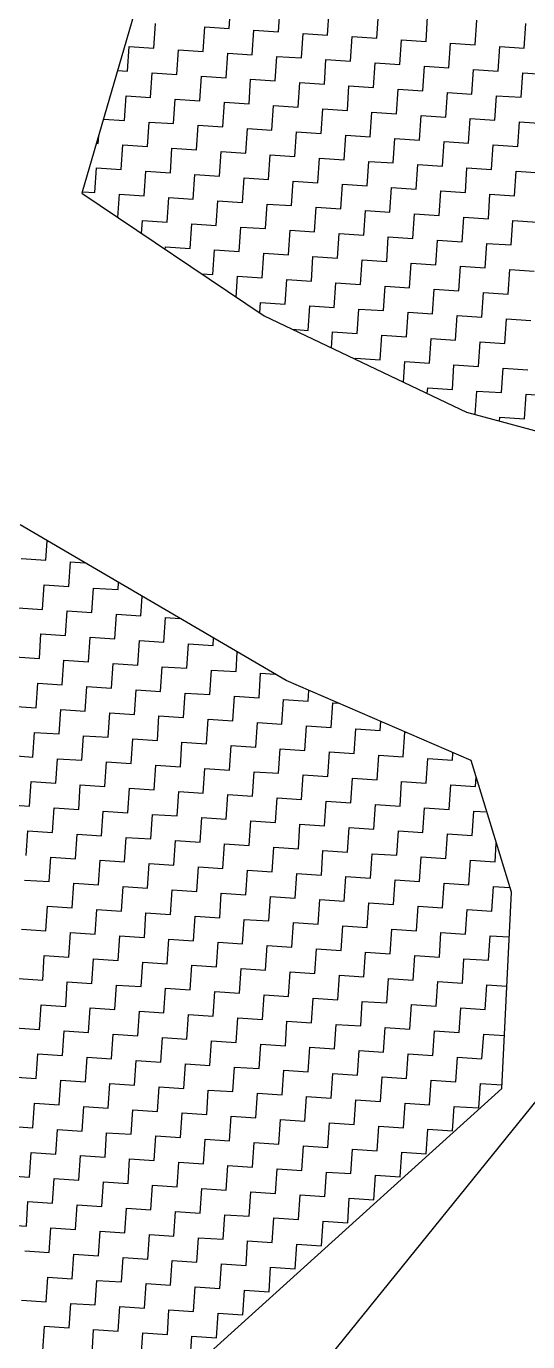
# Model space of a CAD drawing. Header units: metres. Extents: x 286068 to 287358, y 2005630 to 2007098.
# Drawn here: x 286794.9 to 286861, y 2005855.4 to 2006028.7 of the extents above; entities that cross this region are included whole.
import ezdxf

# ---------------------------------------------------------------- set-up
doc = ezdxf.new("R2010")
doc.units = ezdxf.units.M
doc.layers.add('POLY_HATCH', color=12, linetype='Continuous')
doc.layers.add('V_BOUND_LINE', color=7, linetype='Continuous')

msp = doc.modelspace()

# ---------------------------------------------------------------- linework, layer by layer
at = {"layer": 'POLY_HATCH'}
for p, q in [((286812.69, 2006042.78), (286802.2, 2006006.67)), ((286802.2, 2006006.67), (286826.22, 2005990.52)), ((286826.22, 2005990.52), (286852.89, 2005977.83)), ((286852.89, 2005977.83), (286866.81, 2005974.07)), ((286829.1, 2005942.47), (286794.04, 2005962.99)), ((286853.49, 2005931.95), (286829.1, 2005942.47)), ((286858.81, 2005914.61), (286853.49, 2005931.95)), ((286857.56, 2005888.74), (286858.81, 2005914.61)), ((286815.21, 2005850.51), (286857.56, 2005888.74))]:
    msp.add_line(p, q, dxfattribs=at)
at = {"layer": 'POLY_HATCH', "linetype": 'Continuous'}
for p, q in [((286821.62, 2006028.37), (286821.84, 2006031.62)), ((286828.11, 2006027.94), (286828.32, 2006031.19)), ((286834.59, 2006027.51), (286834.8, 2006030.75)), ((286841.07, 2006027.08), (286841.29, 2006030.32)), ((286811.68, 2006025.78), (286811.9, 2006029.02)), ((286818.16, 2006025.35), (286818.38, 2006028.59)), ((286818.38, 2006028.59), (286821.62, 2006028.37)), ((286847.56, 2006026.65), (286847.77, 2006029.89)), ((286854.04, 2006026.22), (286854.26, 2006029.46)), ((286860.52, 2006025.79), (286860.74, 2006029.03)), ((286824.65, 2006024.92), (286824.86, 2006028.16)), ((286824.86, 2006028.16), (286828.11, 2006027.94)), ((286831.13, 2006024.49), (286831.35, 2006027.73)), ((286831.35, 2006027.73), (286834.59, 2006027.51)), ((286837.62, 2006024.06), (286837.83, 2006027.3)), ((286837.83, 2006027.3), (286841.07, 2006027.08)), ((286844.1, 2006023.63), (286844.31, 2006026.87)), ((286844.31, 2006026.87), (286847.56, 2006026.65)), ((286808.22, 2006022.75), (286808.44, 2006025.99)), ((286808.44, 2006025.99), (286811.68, 2006025.78)), ((286814.71, 2006022.32), (286814.92, 2006025.56)), ((286814.92, 2006025.56), (286818.16, 2006025.35)), ((286821.19, 2006021.89), (286821.41, 2006025.13)), ((286821.41, 2006025.13), (286824.65, 2006024.92)), ((286850.58, 2006023.2), (286850.8, 2006026.44)), ((286850.8, 2006026.44), (286854.04, 2006026.22)), ((286857.07, 2006022.76), (286857.28, 2006026.01)), ((286857.28, 2006026.01), (286860.52, 2006025.79)), ((286827.68, 2006021.46), (286827.89, 2006024.7)), ((286827.89, 2006024.7), (286831.13, 2006024.49)), ((286834.16, 2006021.03), (286834.37, 2006024.27)), ((286834.37, 2006024.27), (286837.62, 2006024.06)), ((286840.64, 2006020.6), (286840.86, 2006023.84)), ((286840.86, 2006023.84), (286844.1, 2006023.63)), ((286847.13, 2006020.17), (286847.34, 2006023.41)), ((286847.34, 2006023.41), (286850.58, 2006023.2)), ((286806.9, 2006022.84), (286808.22, 2006022.75)), ((286811.25, 2006019.29), (286811.47, 2006022.54)), ((286811.47, 2006022.54), (286814.71, 2006022.32)), ((286817.73, 2006018.86), (286817.95, 2006022.11)), ((286817.95, 2006022.11), (286821.19, 2006021.89)), ((286824.22, 2006018.43), (286824.43, 2006021.68)), ((286824.43, 2006021.68), (286827.68, 2006021.46)), ((286853.61, 2006019.74), (286853.82, 2006022.98)), ((286853.82, 2006022.98), (286857.07, 2006022.76)), ((286860.09, 2006019.31), (286860.31, 2006022.55)), ((286860.31, 2006022.55), (286863.55, 2006022.33)), ((286830.7, 2006018), (286830.92, 2006021.24)), ((286830.92, 2006021.24), (286834.16, 2006021.03)), ((286837.19, 2006017.57), (286837.4, 2006020.81)), ((286837.4, 2006020.81), (286840.64, 2006020.6)), ((286843.67, 2006017.14), (286843.88, 2006020.38)), ((286843.88, 2006020.38), (286847.13, 2006020.17)), ((286850.15, 2006016.71), (286850.37, 2006019.95)), ((286850.37, 2006019.95), (286853.61, 2006019.74)), ((286807.79, 2006016.27), (286808.01, 2006019.51)), ((286808.01, 2006019.51), (286811.25, 2006019.29)), ((286814.28, 2006015.84), (286814.49, 2006019.08)), ((286814.49, 2006019.08), (286817.73, 2006018.86)), ((286820.76, 2006015.41), (286820.98, 2006018.65)), ((286820.98, 2006018.65), (286824.22, 2006018.43)), ((286827.24, 2006014.98), (286827.46, 2006018.22)), ((286827.46, 2006018.22), (286830.7, 2006018)), ((286856.64, 2006016.28), (286856.85, 2006019.52)), ((286856.85, 2006019.52), (286860.09, 2006019.31)), ((286805.04, 2006016.45), (286807.79, 2006016.27)), ((286833.73, 2006014.55), (286833.94, 2006017.79)), ((286833.94, 2006017.79), (286837.19, 2006017.57)), ((286840.21, 2006014.12), (286840.43, 2006017.36)), ((286840.43, 2006017.36), (286843.67, 2006017.14)), ((286846.7, 2006013.68), (286846.91, 2006016.93)), ((286846.91, 2006016.93), (286850.15, 2006016.71)), ((286853.18, 2006013.25), (286853.39, 2006016.5)), ((286853.39, 2006016.5), (286856.64, 2006016.28)), ((286810.82, 2006012.81), (286811.04, 2006016.05)), ((286811.04, 2006016.05), (286814.28, 2006015.84)), ((286817.3, 2006012.38), (286817.52, 2006015.62)), ((286817.52, 2006015.62), (286820.76, 2006015.41)), ((286823.79, 2006011.95), (286824, 2006015.19)), ((286824, 2006015.19), (286827.24, 2006014.98)), ((286830.27, 2006011.52), (286830.49, 2006014.76)), ((286830.49, 2006014.76), (286833.73, 2006014.55)), ((286859.66, 2006012.82), (286859.88, 2006016.07)), ((286859.88, 2006016.07), (286863.12, 2006015.85)), ((286804.11, 2006013.26), (286804.34, 2006013.24)), ((286804.34, 2006013.24), (286804.4, 2006014.25)), ((286807.36, 2006009.78), (286807.58, 2006013.03)), ((286807.58, 2006013.03), (286810.82, 2006012.81)), ((286836.75, 2006011.09), (286836.97, 2006014.33)), ((286836.97, 2006014.33), (286840.21, 2006014.12)), ((286843.24, 2006010.66), (286843.45, 2006013.9)), ((286843.45, 2006013.9), (286846.7, 2006013.68)), ((286849.72, 2006010.23), (286849.94, 2006013.47)), ((286849.94, 2006013.47), (286853.18, 2006013.25)), ((286856.21, 2006009.8), (286856.42, 2006013.04)), ((286856.42, 2006013.04), (286859.66, 2006012.82)), ((286813.85, 2006009.35), (286814.06, 2006012.6)), ((286814.06, 2006012.6), (286817.3, 2006012.38)), ((286820.33, 2006008.92), (286820.55, 2006012.16)), ((286820.55, 2006012.16), (286823.79, 2006011.95)), ((286826.81, 2006008.49), (286827.03, 2006011.73)), ((286827.03, 2006011.73), (286830.27, 2006011.52)), ((286833.3, 2006008.06), (286833.51, 2006011.3)), ((286833.51, 2006011.3), (286836.75, 2006011.09)), ((286803.91, 2006006.76), (286804.12, 2006010)), ((286804.12, 2006010), (286807.36, 2006009.78)), ((286810.39, 2006006.33), (286810.61, 2006009.57)), ((286810.61, 2006009.57), (286813.85, 2006009.35)), ((286839.78, 2006007.63), (286840, 2006010.87)), ((286840, 2006010.87), (286843.24, 2006010.66)), ((286846.27, 2006007.2), (286846.48, 2006010.44)), ((286846.48, 2006010.44), (286849.72, 2006010.23)), ((286852.75, 2006006.77), (286852.96, 2006010.01)), ((286852.96, 2006010.01), (286856.21, 2006009.8)), ((286859.23, 2006006.34), (286859.45, 2006009.58)), ((286859.45, 2006009.58), (286862.69, 2006009.37)), ((286816.87, 2006005.9), (286817.09, 2006009.14)), ((286817.09, 2006009.14), (286820.33, 2006008.92)), ((286823.36, 2006005.47), (286823.57, 2006008.71)), ((286823.57, 2006008.71), (286826.81, 2006008.49)), ((286829.84, 2006005.04), (286830.06, 2006008.28)), ((286830.06, 2006008.28), (286833.3, 2006008.06)), ((286836.32, 2006004.61), (286836.54, 2006007.85)), ((286836.54, 2006007.85), (286839.78, 2006007.63)), ((286802.26, 2006006.87), (286803.91, 2006006.76)), ((286806.94, 2006003.48), (286807.15, 2006006.54)), ((286807.15, 2006006.54), (286810.39, 2006006.33)), ((286813.42, 2006002.87), (286813.63, 2006006.11)), ((286813.63, 2006006.11), (286816.87, 2006005.9)), ((286842.81, 2006004.17), (286843.02, 2006007.42)), ((286843.02, 2006007.42), (286846.27, 2006007.2)), ((286849.29, 2006003.74), (286849.51, 2006006.99)), ((286849.51, 2006006.99), (286852.75, 2006006.77)), ((286855.78, 2006003.31), (286855.99, 2006006.56)), ((286855.99, 2006006.56), (286859.23, 2006006.34)), ((286819.9, 2006002.44), (286820.12, 2006005.68)), ((286820.12, 2006005.68), (286823.36, 2006005.47)), ((286826.38, 2006002.01), (286826.6, 2006005.25)), ((286826.6, 2006005.25), (286829.84, 2006005.04)), ((286832.87, 2006001.58), (286833.08, 2006004.82)), ((286833.08, 2006004.82), (286836.32, 2006004.61)), ((286839.35, 2006001.15), (286839.57, 2006004.39)), ((286839.57, 2006004.39), (286842.81, 2006004.17)), ((286810.06, 2006001.38), (286810.17, 2006003.08)), ((286810.17, 2006003.08), (286813.42, 2006002.87)), ((286816.44, 2005999.41), (286816.66, 2006002.65)), ((286816.66, 2006002.65), (286819.9, 2006002.44)), ((286845.83, 2006000.72), (286846.05, 2006003.96)), ((286846.05, 2006003.96), (286849.29, 2006003.74)), ((286852.32, 2006000.29), (286852.53, 2006003.53)), ((286852.53, 2006003.53), (286855.78, 2006003.31)), ((286858.8, 2005999.86), (286859.02, 2006003.1)), ((286859.02, 2006003.1), (286862.26, 2006002.88)), ((286822.93, 2005998.98), (286823.14, 2006002.22)), ((286823.14, 2006002.22), (286826.38, 2006002.01)), ((286829.41, 2005998.55), (286829.63, 2006001.79)), ((286829.63, 2006001.79), (286832.87, 2006001.58)), ((286835.89, 2005998.12), (286836.11, 2006001.36)), ((286836.11, 2006001.36), (286839.35, 2006001.15)), ((286842.38, 2005997.69), (286842.59, 2006000.93)), ((286842.59, 2006000.93), (286845.83, 2006000.72)), ((286813.18, 2005999.29), (286813.2, 2005999.63)), ((286813.2, 2005999.63), (286816.44, 2005999.41)), ((286819.47, 2005995.96), (286819.69, 2005999.2)), ((286819.69, 2005999.2), (286822.93, 2005998.98)), ((286848.86, 2005997.26), (286849.08, 2006000.5)), ((286849.08, 2006000.5), (286852.32, 2006000.29)), ((286855.35, 2005996.83), (286855.56, 2006000.07)), ((286855.56, 2006000.07), (286858.8, 2005999.86)), ((286825.95, 2005995.53), (286826.17, 2005998.77)), ((286826.17, 2005998.77), (286829.41, 2005998.55)), ((286832.44, 2005995.09), (286832.65, 2005998.34)), ((286832.65, 2005998.34), (286835.89, 2005998.12)), ((286838.92, 2005994.66), (286839.14, 2005997.91)), ((286839.14, 2005997.91), (286842.38, 2005997.69)), ((286845.4, 2005994.23), (286845.62, 2005997.48)), ((286845.62, 2005997.48), (286848.86, 2005997.26)), ((286817.99, 2005996.05), (286819.47, 2005995.96)), ((286822.53, 2005993), (286822.71, 2005995.74)), ((286822.71, 2005995.74), (286825.95, 2005995.53)), ((286851.89, 2005993.8), (286852.1, 2005997.05)), ((286852.1, 2005997.05), (286855.35, 2005996.83)), ((286858.37, 2005993.37), (286858.59, 2005996.61)), ((286858.59, 2005996.61), (286861.83, 2005996.4)), ((286828.98, 2005992.07), (286829.2, 2005995.31)), ((286829.2, 2005995.31), (286832.44, 2005995.09)), ((286835.46, 2005991.64), (286835.68, 2005994.88)), ((286835.68, 2005994.88), (286838.92, 2005994.66)), ((286841.95, 2005991.21), (286842.16, 2005994.45)), ((286842.16, 2005994.45), (286845.4, 2005994.23)), ((286848.43, 2005990.78), (286848.65, 2005994.02)), ((286848.65, 2005994.02), (286851.89, 2005993.8)), ((286825.65, 2005990.9), (286825.74, 2005992.28)), ((286825.74, 2005992.28), (286828.98, 2005992.07)), ((286854.91, 2005990.35), (286855.13, 2005993.59)), ((286855.13, 2005993.59), (286858.37, 2005993.37)), ((286832.01, 2005988.61), (286832.22, 2005991.85)), ((286832.22, 2005991.85), (286835.46, 2005991.64)), ((286838.49, 2005988.18), (286838.71, 2005991.42)), ((286838.71, 2005991.42), (286841.95, 2005991.21)), ((286844.97, 2005987.75), (286845.19, 2005990.99)), ((286845.19, 2005990.99), (286848.43, 2005990.78)), ((286851.46, 2005987.32), (286851.67, 2005990.56)), ((286851.67, 2005990.56), (286854.91, 2005990.35)), ((286829.93, 2005988.75), (286832.01, 2005988.61)), ((286857.94, 2005986.89), (286858.16, 2005990.13)), ((286858.16, 2005990.13), (286861.4, 2005989.92)), ((286835.11, 2005986.29), (286835.25, 2005988.4)), ((286835.25, 2005988.4), (286838.49, 2005988.18)), ((286841.52, 2005984.72), (286841.73, 2005987.97)), ((286841.73, 2005987.97), (286844.97, 2005987.75)), ((286848, 2005984.29), (286848.22, 2005987.54)), ((286848.22, 2005987.54), (286851.46, 2005987.32)), ((286854.48, 2005983.86), (286854.7, 2005987.1)), ((286854.7, 2005987.1), (286857.94, 2005986.89)), ((286838.27, 2005984.79), (286838.28, 2005984.94)), ((286838.28, 2005984.94), (286841.52, 2005984.72)), ((286844.58, 2005981.78), (286844.76, 2005984.51)), ((286844.76, 2005984.51), (286848, 2005984.29)), ((286851.03, 2005980.84), (286851.24, 2005984.08)), ((286851.24, 2005984.08), (286854.48, 2005983.86)), ((286857.51, 2005980.41), (286857.73, 2005983.65)), ((286857.73, 2005983.65), (286860.97, 2005983.43)), ((286847.73, 2005980.28), (286847.79, 2005981.05)), ((286847.79, 2005981.05), (286851.03, 2005980.84)), ((286854.06, 2005977.51), (286854.27, 2005980.62)), ((286854.27, 2005980.62), (286857.51, 2005980.41)), ((286860.54, 2005976.95), (286860.75, 2005980.19)), ((286860.75, 2005980.19), (286863.99, 2005979.98)), ((286857.26, 2005976.65), (286857.3, 2005977.16)), ((286857.3, 2005977.16), (286860.54, 2005976.95)), ((286797.44, 2005958.34), (286797.61, 2005960.9)), ((286794.19, 2005958.56), (286797.44, 2005958.34)), ((286800.46, 2005954.89), (286800.68, 2005958.13)), ((286800.68, 2005958.13), (286802.56, 2005958)), ((286797.01, 2005951.86), (286797.22, 2005955.1)), ((286797.22, 2005955.1), (286800.46, 2005954.89)), ((286803.49, 2005951.43), (286803.7, 2005954.67)), ((286803.7, 2005954.67), (286806.95, 2005954.46)), ((286806.95, 2005954.46), (286807.01, 2005955.4)), ((286809.97, 2005951), (286810.14, 2005953.56)), ((286793.76, 2005952.08), (286797.01, 2005951.86)), ((286800.03, 2005948.4), (286800.25, 2005951.65)), ((286800.25, 2005951.65), (286803.49, 2005951.43)), ((286806.52, 2005947.97), (286806.73, 2005951.22)), ((286806.73, 2005951.22), (286809.97, 2005951)), ((286813, 2005947.54), (286813.22, 2005950.79)), ((286813.22, 2005950.79), (286815.1, 2005950.66)), ((286796.58, 2005945.38), (286796.79, 2005948.62)), ((286796.79, 2005948.62), (286800.03, 2005948.4)), ((286803.06, 2005944.95), (286803.27, 2005948.19)), ((286803.27, 2005948.19), (286806.52, 2005947.97)), ((286809.54, 2005944.52), (286809.76, 2005947.76)), ((286809.76, 2005947.76), (286813, 2005947.54)), ((286816.03, 2005944.09), (286816.24, 2005947.33)), ((286816.24, 2005947.33), (286819.48, 2005947.11)), ((286819.48, 2005947.11), (286819.55, 2005948.06)), ((286793.33, 2005945.59), (286796.58, 2005945.38)), ((286822.51, 2005943.66), (286822.68, 2005946.22)), ((286799.6, 2005941.92), (286799.82, 2005945.16)), ((286799.82, 2005945.16), (286803.06, 2005944.95)), ((286806.09, 2005941.49), (286806.3, 2005944.73)), ((286806.3, 2005944.73), (286809.54, 2005944.52)), ((286812.57, 2005941.06), (286812.78, 2005944.3)), ((286812.78, 2005944.3), (286816.03, 2005944.09)), ((286819.05, 2005940.63), (286819.27, 2005943.87)), ((286819.27, 2005943.87), (286822.51, 2005943.66)), ((286796.15, 2005938.89), (286796.36, 2005942.14)), ((286796.36, 2005942.14), (286799.6, 2005941.92)), ((286825.54, 2005940.2), (286825.75, 2005943.44)), ((286825.75, 2005943.44), (286827.65, 2005943.31)), ((286802.63, 2005938.46), (286802.84, 2005941.71)), ((286802.84, 2005941.71), (286806.09, 2005941.49)), ((286809.11, 2005938.03), (286809.33, 2005941.27)), ((286809.33, 2005941.27), (286812.57, 2005941.06)), ((286815.6, 2005937.6), (286815.81, 2005940.84)), ((286815.81, 2005940.84), (286819.05, 2005940.63)), ((286822.08, 2005937.17), (286822.29, 2005940.41)), ((286822.29, 2005940.41), (286825.54, 2005940.2)), ((286832.02, 2005939.77), (286832.11, 2005941.16)), ((286792.9, 2005939.11), (286796.15, 2005938.89)), ((286799.17, 2005935.44), (286799.39, 2005938.68)), ((286799.39, 2005938.68), (286802.63, 2005938.46)), ((286828.56, 2005936.74), (286828.78, 2005939.98)), ((286828.78, 2005939.98), (286832.02, 2005939.77)), ((286835.05, 2005936.31), (286835.26, 2005939.55)), ((286835.26, 2005939.55), (286835.96, 2005939.51)), ((286805.66, 2005935.01), (286805.87, 2005938.25)), ((286805.87, 2005938.25), (286809.11, 2005938.03)), ((286812.14, 2005934.58), (286812.35, 2005937.82)), ((286812.35, 2005937.82), (286815.6, 2005937.6)), ((286818.62, 2005934.15), (286818.84, 2005937.39)), ((286818.84, 2005937.39), (286822.08, 2005937.17)), ((286825.11, 2005933.72), (286825.32, 2005936.96)), ((286825.32, 2005936.96), (286828.56, 2005936.74)), ((286841.53, 2005935.88), (286841.61, 2005937.07)), ((286795.71, 2005932.41), (286795.93, 2005935.65)), ((286795.93, 2005935.65), (286799.17, 2005935.44)), ((286802.2, 2005931.98), (286802.41, 2005935.22)), ((286802.41, 2005935.22), (286805.66, 2005935.01)), ((286831.59, 2005933.28), (286831.81, 2005936.53)), ((286831.81, 2005936.53), (286835.05, 2005936.31)), ((286838.07, 2005932.85), (286838.29, 2005936.1)), ((286838.29, 2005936.1), (286841.53, 2005935.88)), ((286844.56, 2005932.42), (286844.77, 2005935.67)), ((286844.77, 2005935.67), (286844.88, 2005935.66)), ((286808.68, 2005931.55), (286808.9, 2005934.79)), ((286808.9, 2005934.79), (286812.14, 2005934.58)), ((286815.17, 2005931.12), (286815.38, 2005934.36)), ((286815.38, 2005934.36), (286818.62, 2005934.15)), ((286821.65, 2005930.69), (286821.86, 2005933.93)), ((286821.86, 2005933.93), (286825.11, 2005933.72)), ((286828.13, 2005930.26), (286828.35, 2005933.5)), ((286828.35, 2005933.5), (286831.59, 2005933.28)), ((286792.47, 2005932.63), (286795.71, 2005932.41)), ((286798.74, 2005928.95), (286798.96, 2005932.19)), ((286798.96, 2005932.19), (286802.2, 2005931.98)), ((286805.23, 2005928.52), (286805.44, 2005931.76)), ((286805.44, 2005931.76), (286808.68, 2005931.55)), ((286834.62, 2005929.83), (286834.83, 2005933.07)), ((286834.83, 2005933.07), (286838.07, 2005932.85)), ((286841.1, 2005929.4), (286841.32, 2005932.64)), ((286841.32, 2005932.64), (286844.56, 2005932.42)), ((286847.58, 2005928.97), (286847.8, 2005932.21)), ((286847.8, 2005932.21), (286851.04, 2005931.99)), ((286851.04, 2005931.99), (286851.11, 2005932.98)), ((286811.71, 2005928.09), (286811.92, 2005931.33)), ((286811.92, 2005931.33), (286815.17, 2005931.12)), ((286818.19, 2005927.66), (286818.41, 2005930.9)), ((286818.41, 2005930.9), (286821.65, 2005930.69)), ((286824.68, 2005927.23), (286824.89, 2005930.47)), ((286824.89, 2005930.47), (286828.13, 2005930.26)), ((286831.16, 2005926.8), (286831.37, 2005930.04)), ((286831.37, 2005930.04), (286834.62, 2005929.83)), ((286795.28, 2005925.93), (286795.5, 2005929.17)), ((286795.5, 2005929.17), (286798.74, 2005928.95)), ((286801.77, 2005925.5), (286801.98, 2005928.74)), ((286801.98, 2005928.74), (286805.23, 2005928.52)), ((286808.25, 2005925.07), (286808.47, 2005928.31)), ((286808.47, 2005928.31), (286811.71, 2005928.09)), ((286837.64, 2005926.37), (286837.86, 2005929.61)), ((286837.86, 2005929.61), (286841.1, 2005929.4)), ((286844.13, 2005925.94), (286844.34, 2005929.18)), ((286844.34, 2005929.18), (286847.58, 2005928.97)), ((286850.61, 2005925.51), (286850.83, 2005928.75)), ((286850.83, 2005928.75), (286854.07, 2005928.54)), ((286854.07, 2005928.54), (286854.15, 2005929.79)), ((286814.74, 2005924.64), (286814.95, 2005927.88)), ((286814.95, 2005927.88), (286818.19, 2005927.66)), ((286821.22, 2005924.2), (286821.43, 2005927.45)), ((286821.43, 2005927.45), (286824.68, 2005927.23)), ((286827.7, 2005923.77), (286827.92, 2005927.02)), ((286827.92, 2005927.02), (286831.16, 2005926.8)), ((286834.19, 2005923.34), (286834.4, 2005926.59)), ((286834.4, 2005926.59), (286837.64, 2005926.37)), ((286792.04, 2005926.14), (286795.28, 2005925.93)), ((286798.31, 2005922.47), (286798.53, 2005925.71)), ((286798.53, 2005925.71), (286801.77, 2005925.5)), ((286804.79, 2005922.04), (286805.01, 2005925.28)), ((286805.01, 2005925.28), (286808.25, 2005925.07)), ((286811.28, 2005921.61), (286811.49, 2005924.85)), ((286811.49, 2005924.85), (286814.74, 2005924.64)), ((286840.67, 2005922.91), (286840.89, 2005926.16)), ((286840.89, 2005926.16), (286844.13, 2005925.94)), ((286847.15, 2005922.48), (286847.37, 2005925.73)), ((286847.37, 2005925.73), (286850.61, 2005925.51)), ((286853.64, 2005922.05), (286853.85, 2005925.29)), ((286853.85, 2005925.29), (286855.56, 2005925.18)), ((286817.76, 2005921.18), (286817.98, 2005924.42)), ((286817.98, 2005924.42), (286821.22, 2005924.2)), ((286824.25, 2005920.75), (286824.46, 2005923.99)), ((286824.46, 2005923.99), (286827.7, 2005923.77)), ((286830.73, 2005920.32), (286830.94, 2005923.56)), ((286830.94, 2005923.56), (286834.19, 2005923.34)), ((286837.21, 2005919.89), (286837.43, 2005923.13)), ((286837.43, 2005923.13), (286840.67, 2005922.91)), ((286794.85, 2005919.44), (286795.07, 2005922.68)), ((286795.07, 2005922.68), (286798.31, 2005922.47)), ((286801.34, 2005919.01), (286801.55, 2005922.25)), ((286801.55, 2005922.25), (286804.79, 2005922.04)), ((286807.82, 2005918.58), (286808.04, 2005921.82)), ((286808.04, 2005921.82), (286811.28, 2005921.61)), ((286814.3, 2005918.15), (286814.52, 2005921.39)), ((286814.52, 2005921.39), (286817.76, 2005921.18)), ((286843.7, 2005919.46), (286843.91, 2005922.7)), ((286843.91, 2005922.7), (286847.15, 2005922.48)), ((286850.18, 2005919.03), (286850.4, 2005922.27)), ((286850.4, 2005922.27), (286853.64, 2005922.05)), ((286820.79, 2005917.72), (286821, 2005920.96)), ((286821, 2005920.96), (286824.25, 2005920.75)), ((286827.27, 2005917.29), (286827.49, 2005920.53)), ((286827.49, 2005920.53), (286830.73, 2005920.32)), ((286833.76, 2005916.86), (286833.97, 2005920.1)), ((286833.97, 2005920.1), (286837.21, 2005919.89)), ((286840.24, 2005916.43), (286840.45, 2005919.67)), ((286840.45, 2005919.67), (286843.7, 2005919.46)), ((286856.66, 2005918.6), (286856.83, 2005921.07)), ((286797.88, 2005915.99), (286798.1, 2005919.23)), ((286798.1, 2005919.23), (286801.34, 2005919.01)), ((286804.36, 2005915.56), (286804.58, 2005918.8)), ((286804.58, 2005918.8), (286807.82, 2005918.58)), ((286810.85, 2005915.12), (286811.06, 2005918.37)), ((286811.06, 2005918.37), (286814.3, 2005918.15)), ((286817.33, 2005914.69), (286817.55, 2005917.94)), ((286817.55, 2005917.94), (286820.79, 2005917.72)), ((286846.72, 2005916), (286846.94, 2005919.24)), ((286846.94, 2005919.24), (286850.18, 2005919.03)), ((286853.21, 2005915.57), (286853.42, 2005918.81)), ((286853.42, 2005918.81), (286856.66, 2005918.6)), ((286794.64, 2005916.2), (286797.88, 2005915.99)), ((286823.82, 2005914.26), (286824.03, 2005917.51)), ((286824.03, 2005917.51), (286827.27, 2005917.29)), ((286830.3, 2005913.83), (286830.51, 2005917.08)), ((286830.51, 2005917.08), (286833.76, 2005916.86)), ((286836.78, 2005913.4), (286837, 2005916.65)), ((286837, 2005916.65), (286840.24, 2005916.43)), ((286843.27, 2005912.97), (286843.48, 2005916.21)), ((286843.48, 2005916.21), (286846.72, 2005916)), ((286800.91, 2005912.53), (286801.12, 2005915.77)), ((286801.12, 2005915.77), (286804.36, 2005915.56)), ((286807.39, 2005912.1), (286807.61, 2005915.34)), ((286807.61, 2005915.34), (286810.85, 2005915.12)), ((286813.87, 2005911.67), (286814.09, 2005914.91)), ((286814.09, 2005914.91), (286817.33, 2005914.69)), ((286820.36, 2005911.24), (286820.57, 2005914.48)), ((286820.57, 2005914.48), (286823.82, 2005914.26)), ((286849.75, 2005912.54), (286849.97, 2005915.78)), ((286849.97, 2005915.78), (286853.21, 2005915.57)), ((286856.23, 2005912.11), (286856.45, 2005915.35)), ((286856.45, 2005915.35), (286858.63, 2005915.21)), ((286797.45, 2005909.5), (286797.67, 2005912.74)), ((286797.67, 2005912.74), (286800.91, 2005912.53)), ((286826.84, 2005910.81), (286827.06, 2005914.05)), ((286827.06, 2005914.05), (286830.3, 2005913.83)), ((286833.33, 2005910.38), (286833.54, 2005913.62)), ((286833.54, 2005913.62), (286836.78, 2005913.4)), ((286839.81, 2005909.95), (286840.02, 2005913.19)), ((286840.02, 2005913.19), (286843.27, 2005912.97)), ((286846.29, 2005909.52), (286846.51, 2005912.76)), ((286846.51, 2005912.76), (286849.75, 2005912.54)), ((286803.93, 2005909.07), (286804.15, 2005912.31)), ((286804.15, 2005912.31), (286807.39, 2005912.1)), ((286810.42, 2005908.64), (286810.63, 2005911.88)), ((286810.63, 2005911.88), (286813.87, 2005911.67)), ((286816.9, 2005908.21), (286817.12, 2005911.45)), ((286817.12, 2005911.45), (286820.36, 2005911.24)), ((286823.38, 2005907.78), (286823.6, 2005911.02)), ((286823.6, 2005911.02), (286826.84, 2005910.81)), ((286852.78, 2005909.09), (286852.99, 2005912.33)), ((286852.99, 2005912.33), (286856.23, 2005912.11)), ((286794.21, 2005909.72), (286797.45, 2005909.5)), ((286800.48, 2005906.05), (286800.69, 2005909.29)), ((286800.69, 2005909.29), (286803.93, 2005909.07)), ((286829.87, 2005907.35), (286830.08, 2005910.59)), ((286830.08, 2005910.59), (286833.33, 2005910.38)), ((286836.35, 2005906.92), (286836.57, 2005910.16)), ((286836.57, 2005910.16), (286839.81, 2005909.95)), ((286842.84, 2005906.49), (286843.05, 2005909.73)), ((286843.05, 2005909.73), (286846.29, 2005909.52)), ((286849.32, 2005906.06), (286849.53, 2005909.3)), ((286849.53, 2005909.3), (286852.78, 2005909.09)), ((286806.96, 2005905.61), (286807.18, 2005908.86)), ((286807.18, 2005908.86), (286810.42, 2005908.64)), ((286813.44, 2005905.18), (286813.66, 2005908.43)), ((286813.66, 2005908.43), (286816.9, 2005908.21)), ((286819.93, 2005904.75), (286820.14, 2005908)), ((286820.14, 2005908), (286823.38, 2005907.78)), ((286826.41, 2005904.32), (286826.63, 2005907.57)), ((286826.63, 2005907.57), (286829.87, 2005907.35)), ((286855.8, 2005905.63), (286856.02, 2005908.87)), ((286856.02, 2005908.87), (286858.52, 2005908.7)), ((286797.02, 2005903.02), (286797.23, 2005906.26)), ((286797.23, 2005906.26), (286800.48, 2005906.05)), ((286803.5, 2005902.59), (286803.72, 2005905.83)), ((286803.72, 2005905.83), (286806.96, 2005905.61)), ((286832.9, 2005903.89), (286833.11, 2005907.13)), ((286833.11, 2005907.13), (286836.35, 2005906.92)), ((286839.38, 2005903.46), (286839.59, 2005906.7)), ((286839.59, 2005906.7), (286842.84, 2005906.49)), ((286845.86, 2005903.03), (286846.08, 2005906.27)), ((286846.08, 2005906.27), (286849.32, 2005906.06)), ((286852.35, 2005902.6), (286852.56, 2005905.84)), ((286852.56, 2005905.84), (286855.8, 2005905.63)), ((286809.99, 2005902.16), (286810.2, 2005905.4)), ((286810.2, 2005905.4), (286813.44, 2005905.18)), ((286816.47, 2005901.73), (286816.69, 2005904.97)), ((286816.69, 2005904.97), (286819.93, 2005904.75)), ((286822.95, 2005901.3), (286823.17, 2005904.54)), ((286823.17, 2005904.54), (286826.41, 2005904.32)), ((286829.44, 2005900.87), (286829.65, 2005904.11)), ((286829.65, 2005904.11), (286832.9, 2005903.89)), ((286793.78, 2005903.23), (286797.02, 2005903.02)), ((286800.05, 2005899.56), (286800.26, 2005902.8)), ((286800.26, 2005902.8), (286803.5, 2005902.59)), ((286806.53, 2005899.13), (286806.75, 2005902.37)), ((286806.75, 2005902.37), (286809.99, 2005902.16)), ((286835.92, 2005900.44), (286836.14, 2005903.68)), ((286836.14, 2005903.68), (286839.38, 2005903.46)), ((286842.41, 2005900.01), (286842.62, 2005903.25)), ((286842.62, 2005903.25), (286845.86, 2005903.03)), ((286848.89, 2005899.58), (286849.1, 2005902.82)), ((286849.1, 2005902.82), (286852.35, 2005902.6)), ((286855.37, 2005899.14), (286855.59, 2005902.39)), ((286855.59, 2005902.39), (286858.21, 2005902.21)), ((286813.01, 2005898.7), (286813.23, 2005901.94)), ((286813.23, 2005901.94), (286816.47, 2005901.73)), ((286819.5, 2005898.27), (286819.71, 2005901.51)), ((286819.71, 2005901.51), (286822.95, 2005901.3)), ((286825.98, 2005897.84), (286826.2, 2005901.08)), ((286826.2, 2005901.08), (286829.44, 2005900.87)), ((286832.46, 2005897.41), (286832.68, 2005900.65)), ((286832.68, 2005900.65), (286835.92, 2005900.44)), ((286796.59, 2005896.53), (286796.8, 2005899.78)), ((286796.8, 2005899.78), (286800.05, 2005899.56)), ((286803.07, 2005896.1), (286803.29, 2005899.35)), ((286803.29, 2005899.35), (286806.53, 2005899.13)), ((286809.56, 2005895.67), (286809.77, 2005898.92)), ((286809.77, 2005898.92), (286813.01, 2005898.7)), ((286838.95, 2005896.98), (286839.16, 2005900.22)), ((286839.16, 2005900.22), (286842.41, 2005900.01)), ((286845.43, 2005896.55), (286845.65, 2005899.79)), ((286845.65, 2005899.79), (286848.89, 2005899.58)), ((286851.92, 2005896.12), (286852.13, 2005899.36)), ((286852.13, 2005899.36), (286855.37, 2005899.14)), ((286816.04, 2005895.24), (286816.26, 2005898.49)), ((286816.26, 2005898.49), (286819.5, 2005898.27)), ((286822.52, 2005894.81), (286822.74, 2005898.06)), ((286822.74, 2005898.06), (286825.98, 2005897.84)), ((286829.01, 2005894.38), (286829.22, 2005897.62)), ((286829.22, 2005897.62), (286832.46, 2005897.41)), ((286835.49, 2005893.95), (286835.71, 2005897.19)), ((286835.71, 2005897.19), (286838.95, 2005896.98)), ((286793.35, 2005896.75), (286796.59, 2005896.53)), ((286799.62, 2005893.08), (286799.83, 2005896.32)), ((286799.83, 2005896.32), (286803.07, 2005896.1)), ((286806.1, 2005892.65), (286806.31, 2005895.89)), ((286806.31, 2005895.89), (286809.56, 2005895.67)), ((286812.58, 2005892.22), (286812.8, 2005895.46)), ((286812.8, 2005895.46), (286816.04, 2005895.24)), ((286841.97, 2005893.52), (286842.19, 2005896.76)), ((286842.19, 2005896.76), (286845.43, 2005896.55)), ((286848.46, 2005893.09), (286848.67, 2005896.33)), ((286848.67, 2005896.33), (286851.92, 2005896.12)), ((286854.94, 2005892.66), (286855.16, 2005895.9)), ((286855.16, 2005895.9), (286857.9, 2005895.72)), ((286819.07, 2005891.79), (286819.28, 2005895.03)), ((286819.28, 2005895.03), (286822.52, 2005894.81)), ((286825.55, 2005891.36), (286825.77, 2005894.6)), ((286825.77, 2005894.6), (286829.01, 2005894.38)), ((286832.03, 2005890.93), (286832.25, 2005894.17)), ((286832.25, 2005894.17), (286835.49, 2005893.95)), ((286838.52, 2005890.5), (286838.73, 2005893.74)), ((286838.73, 2005893.74), (286841.97, 2005893.52)), ((286796.16, 2005890.05), (286796.37, 2005893.29)), ((286796.37, 2005893.29), (286799.62, 2005893.08)), ((286802.64, 2005889.62), (286802.86, 2005892.86)), ((286802.86, 2005892.86), (286806.1, 2005892.65)), ((286809.13, 2005889.19), (286809.34, 2005892.43)), ((286809.34, 2005892.43), (286812.58, 2005892.22)), ((286815.61, 2005888.76), (286815.83, 2005892)), ((286815.83, 2005892), (286819.07, 2005891.79)), ((286845, 2005890.06), (286845.22, 2005893.31)), ((286845.22, 2005893.31), (286848.46, 2005893.09)), ((286851.49, 2005889.63), (286851.7, 2005892.88)), ((286851.7, 2005892.88), (286854.94, 2005892.66)), ((286792.92, 2005890.27), (286796.16, 2005890.05)), ((286822.09, 2005888.33), (286822.31, 2005891.57)), ((286822.31, 2005891.57), (286825.55, 2005891.36)), ((286828.58, 2005887.9), (286828.79, 2005891.14)), ((286828.79, 2005891.14), (286832.03, 2005890.93)), ((286835.06, 2005887.47), (286835.28, 2005890.71)), ((286835.28, 2005890.71), (286838.52, 2005890.5)), ((286841.54, 2005887.04), (286841.76, 2005890.28)), ((286841.76, 2005890.28), (286845, 2005890.06)), ((286799.19, 2005886.59), (286799.4, 2005889.84)), ((286799.4, 2005889.84), (286802.64, 2005889.62)), ((286805.67, 2005886.16), (286805.88, 2005889.41)), ((286805.88, 2005889.41), (286809.13, 2005889.19)), ((286812.15, 2005885.73), (286812.37, 2005888.98)), ((286812.37, 2005888.98), (286815.61, 2005888.76)), ((286818.64, 2005885.3), (286818.85, 2005888.54)), ((286818.85, 2005888.54), (286822.09, 2005888.33)), ((286848.03, 2005886.61), (286848.24, 2005889.85)), ((286848.24, 2005889.85), (286851.49, 2005889.63)), ((286854.51, 2005886.18), (286854.73, 2005889.42)), ((286854.73, 2005889.42), (286857.58, 2005889.23)), ((286795.73, 2005883.57), (286795.94, 2005886.81)), ((286795.94, 2005886.81), (286799.19, 2005886.59)), ((286825.12, 2005884.87), (286825.34, 2005888.11)), ((286825.34, 2005888.11), (286828.58, 2005887.9)), ((286831.6, 2005884.44), (286831.82, 2005887.68)), ((286831.82, 2005887.68), (286835.06, 2005887.47)), ((286838.09, 2005884.01), (286838.3, 2005887.25)), ((286838.3, 2005887.25), (286841.54, 2005887.04)), ((286844.57, 2005883.58), (286844.79, 2005886.82)), ((286844.79, 2005886.82), (286848.03, 2005886.61)), ((286802.21, 2005883.14), (286802.43, 2005886.38)), ((286802.43, 2005886.38), (286805.67, 2005886.16)), ((286808.7, 2005882.71), (286808.91, 2005885.95)), ((286808.91, 2005885.95), (286812.15, 2005885.73)), ((286815.18, 2005882.28), (286815.39, 2005885.52)), ((286815.39, 2005885.52), (286818.64, 2005885.3)), ((286821.66, 2005881.85), (286821.88, 2005885.09)), ((286821.88, 2005885.09), (286825.12, 2005884.87)), ((286851.05, 2005883.15), (286851.27, 2005886.39)), ((286851.27, 2005886.39), (286854.51, 2005886.18)), ((286792.49, 2005883.78), (286795.73, 2005883.57)), ((286798.76, 2005880.11), (286798.97, 2005883.35)), ((286798.97, 2005883.35), (286802.21, 2005883.14)), ((286828.15, 2005881.42), (286828.36, 2005884.66)), ((286828.36, 2005884.66), (286831.6, 2005884.44)), ((286834.63, 2005880.99), (286834.85, 2005884.23)), ((286834.85, 2005884.23), (286838.09, 2005884.01)), ((286841.11, 2005880.55), (286841.33, 2005883.8)), ((286841.33, 2005883.8), (286844.57, 2005883.58)), ((286847.6, 2005880.12), (286847.81, 2005883.37)), ((286847.81, 2005883.37), (286851.05, 2005883.15)), ((286805.24, 2005879.68), (286805.45, 2005882.92)), ((286805.45, 2005882.92), (286808.7, 2005882.71)), ((286811.72, 2005879.25), (286811.94, 2005882.49)), ((286811.94, 2005882.49), (286815.18, 2005882.28)), ((286818.21, 2005878.82), (286818.42, 2005882.06)), ((286818.42, 2005882.06), (286821.66, 2005881.85)), ((286824.69, 2005878.39), (286824.9, 2005881.63)), ((286824.9, 2005881.63), (286828.15, 2005881.42)), ((286795.3, 2005877.08), (286795.51, 2005880.33)), ((286795.51, 2005880.33), (286798.76, 2005880.11)), ((286801.78, 2005876.65), (286802, 2005879.9)), ((286802, 2005879.9), (286805.24, 2005879.68)), ((286831.17, 2005877.96), (286831.39, 2005881.2)), ((286831.39, 2005881.2), (286834.63, 2005880.99)), ((286837.66, 2005877.53), (286837.87, 2005880.77)), ((286837.87, 2005880.77), (286841.11, 2005880.55)), ((286844.14, 2005877.1), (286844.36, 2005880.34)), ((286844.36, 2005880.34), (286847.6, 2005880.12)), ((286808.27, 2005876.22), (286808.48, 2005879.46)), ((286808.48, 2005879.46), (286811.72, 2005879.25)), ((286814.75, 2005875.79), (286814.96, 2005879.03)), ((286814.96, 2005879.03), (286818.21, 2005878.82)), ((286821.23, 2005875.36), (286821.45, 2005878.6)), ((286821.45, 2005878.6), (286824.69, 2005878.39)), ((286827.72, 2005874.93), (286827.93, 2005878.17)), ((286827.93, 2005878.17), (286831.17, 2005877.96)), ((286792.06, 2005877.3), (286795.3, 2005877.08)), ((286798.32, 2005873.63), (286798.54, 2005876.87)), ((286798.54, 2005876.87), (286801.78, 2005876.65)), ((286804.81, 2005873.2), (286805.02, 2005876.44)), ((286805.02, 2005876.44), (286808.27, 2005876.22)), ((286834.2, 2005874.5), (286834.42, 2005877.74)), ((286834.42, 2005877.74), (286837.66, 2005877.53)), ((286840.68, 2005874.07), (286840.9, 2005877.31)), ((286840.9, 2005877.31), (286844.14, 2005877.1)), ((286811.29, 2005872.77), (286811.51, 2005876.01)), ((286811.51, 2005876.01), (286814.75, 2005875.79)), ((286817.78, 2005872.34), (286817.99, 2005875.58)), ((286817.99, 2005875.58), (286821.23, 2005875.36)), ((286824.26, 2005871.91), (286824.47, 2005875.15)), ((286824.47, 2005875.15), (286827.72, 2005874.93)), ((286830.74, 2005871.47), (286830.96, 2005874.72)), ((286830.96, 2005874.72), (286834.2, 2005874.5)), ((286794.87, 2005870.6), (286795.08, 2005873.84)), ((286795.08, 2005873.84), (286798.32, 2005873.63)), ((286801.35, 2005870.17), (286801.57, 2005873.41)), ((286801.57, 2005873.41), (286804.81, 2005873.2)), ((286807.83, 2005869.74), (286808.05, 2005872.98)), ((286808.05, 2005872.98), (286811.29, 2005872.77)), ((286837.23, 2005871.04), (286837.44, 2005874.29)), ((286837.44, 2005874.29), (286840.68, 2005874.07)), ((286814.32, 2005869.31), (286814.53, 2005872.55)), ((286814.53, 2005872.55), (286817.78, 2005872.34)), ((286820.8, 2005868.88), (286821.02, 2005872.12)), ((286821.02, 2005872.12), (286824.26, 2005871.91)), ((286827.29, 2005868.45), (286827.5, 2005871.69)), ((286827.5, 2005871.69), (286830.74, 2005871.47)), ((286833.77, 2005868.02), (286833.98, 2005871.26)), ((286833.98, 2005871.26), (286837.23, 2005871.04)), ((286791.63, 2005870.82), (286794.87, 2005870.6)), ((286797.89, 2005867.14), (286798.11, 2005870.38)), ((286798.11, 2005870.38), (286801.35, 2005870.17)), ((286804.38, 2005866.71), (286804.59, 2005869.95)), ((286804.59, 2005869.95), (286807.83, 2005869.74)), ((286810.86, 2005866.28), (286811.08, 2005869.52)), ((286811.08, 2005869.52), (286814.32, 2005869.31)), ((286817.35, 2005865.85), (286817.56, 2005869.09)), ((286817.56, 2005869.09), (286820.8, 2005868.88)), ((286823.83, 2005865.42), (286824.04, 2005868.66)), ((286824.04, 2005868.66), (286827.29, 2005868.45)), ((286830.31, 2005864.99), (286830.53, 2005868.23)), ((286830.53, 2005868.23), (286833.77, 2005868.02)), ((286794.65, 2005867.36), (286797.89, 2005867.14)), ((286800.92, 2005863.69), (286801.14, 2005866.93)), ((286801.14, 2005866.93), (286804.38, 2005866.71)), ((286807.4, 2005863.26), (286807.62, 2005866.5)), ((286807.62, 2005866.5), (286810.86, 2005866.28)), ((286813.89, 2005862.83), (286814.1, 2005866.07)), ((286814.1, 2005866.07), (286817.35, 2005865.85)), ((286820.37, 2005862.39), (286820.59, 2005865.64)), ((286820.59, 2005865.64), (286823.83, 2005865.42)), ((286826.86, 2005861.96), (286827.07, 2005865.21)), ((286827.07, 2005865.21), (286830.31, 2005864.99)), ((286797.46, 2005860.66), (286797.68, 2005863.9)), ((286797.68, 2005863.9), (286800.92, 2005863.69)), ((286803.95, 2005860.23), (286804.16, 2005863.47)), ((286804.16, 2005863.47), (286807.4, 2005863.26)), ((286810.43, 2005859.8), (286810.65, 2005863.04)), ((286810.65, 2005863.04), (286813.89, 2005862.83)), ((286816.91, 2005859.37), (286817.13, 2005862.61)), ((286817.13, 2005862.61), (286820.37, 2005862.39)), ((286794.22, 2005860.87), (286797.46, 2005860.66)), ((286823.4, 2005858.94), (286823.61, 2005862.18)), ((286823.61, 2005862.18), (286826.86, 2005861.96)), ((286800.49, 2005857.2), (286800.71, 2005860.44)), ((286800.71, 2005860.44), (286803.95, 2005860.23)), ((286806.97, 2005856.77), (286807.19, 2005860.01)), ((286807.19, 2005860.01), (286810.43, 2005859.8)), ((286813.46, 2005856.34), (286813.67, 2005859.58)), ((286813.67, 2005859.58), (286816.91, 2005859.37)), ((286819.94, 2005855.91), (286820.16, 2005859.15)), ((286820.16, 2005859.15), (286823.4, 2005858.94)), ((286797.03, 2005854.18), (286797.25, 2005857.42)), ((286797.25, 2005857.42), (286800.49, 2005857.2)), ((286803.52, 2005853.75), (286803.73, 2005856.99)), ((286803.73, 2005856.99), (286806.97, 2005856.77)), ((286810, 2005853.31), (286810.22, 2005856.56)), ((286810.22, 2005856.56), (286813.46, 2005856.34)), ((286816.48, 2005852.88), (286816.7, 2005856.13)), ((286816.7, 2005856.13), (286819.94, 2005855.91))]:
    msp.add_line(p, q, dxfattribs=at)
at = {"layer": 'V_BOUND_LINE'}
msp.add_line((286902.51, 2005937.07), (286780.19, 2005786), dxfattribs=at)

doc.saveas('drawing.dxf')
